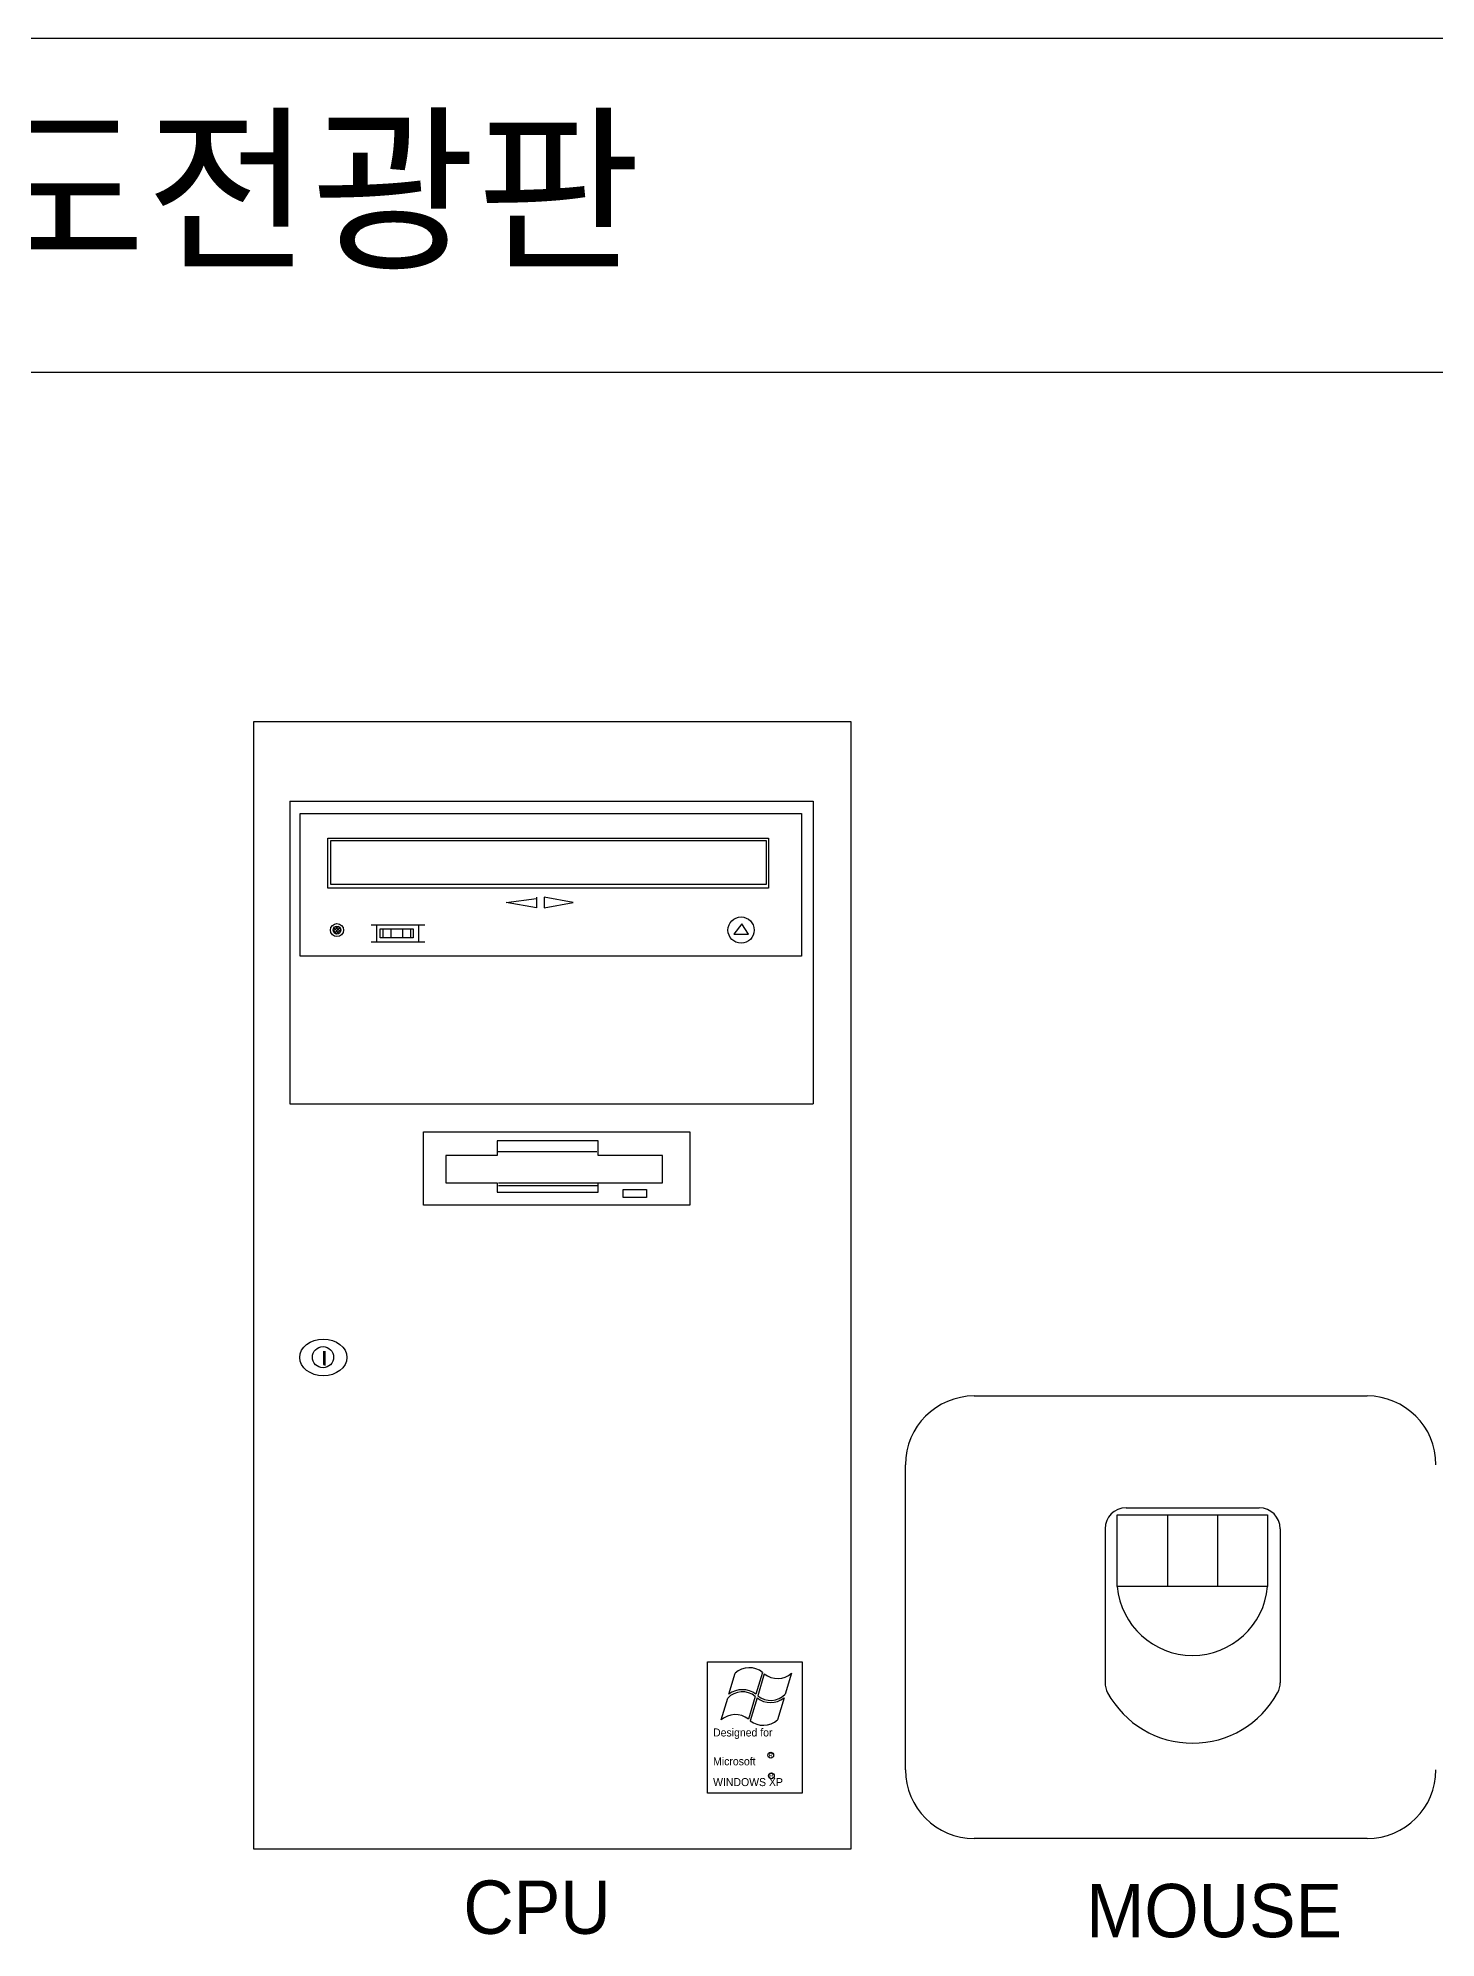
# Model space of a CAD drawing. Header units: millimetres. Extents: x 75184266 to 76346726, y -35850126 to -33679385.
# Drawn here: x 75330293 to 75365248, y -35717602 to -35670079 of the extents above; entities that cross this region are included whole.
import ezdxf
from ezdxf.enums import TextEntityAlignment as Align

# ---------------------------------------------------------------- set-up
doc = ezdxf.new("R2010")
doc.units = ezdxf.units.MM
doc.header["$LTSCALE"] = 50
doc.header["$MEASUREMENT"] = 0
doc.layers.get('0').update_dxf_attribs({"linetype": 'CONTINUOUS'})
doc.layers.add('PARKING', color=7, linetype='CONTINUOUS')
doc.styles.add('GHS', font='')
doc.styles.get('GHS').set_extended_font_data('Dotum')

msp = doc.modelspace()

# ---------------------------------------------------------------- linework, layer by layer
at = {"layer": 'PARKING', "color": 3}
for p, q in [((75293915.7, -35670079.1), (75528203.1, -35670079.1)), ((75528203.1, -35678446.5), (75293915.7, -35678446.5))]:
    msp.add_line(p, q, dxfattribs=at)
at = {"layer": 'PARKING', "linetype": 'Continuous'}
for p, q in [((75335687.6, -35687177.3, 71531.1), (75350614.6, -35687177.3, 71531.1)), ((75335687.6, -35715379.6, 71531.1), (75335687.6, -35687177.3, 71531.1)), ((75350614.6, -35687177.3, 71531.1), (75350614.6, -35715379.6, 71531.1)), ((75336587.3, -35689163.7, 71531.1), (75349677.1, -35689163.7, 71531.1)), ((75336587.3, -35689163.7, 71531.1), (75336587.3, -35696735.8, 71531.1)), ((75349677.1, -35689163.7, 71531.1), (75349677.1, -35696735.8, 71531.1)), ((75336849.8, -35689472.2, 71531.1), (75349381.9, -35689472.2, 71531.1)), ((75336849.8, -35693048.1, 71531.1), (75336849.8, -35689472.2, 71531.1)), ((75349381.9, -35689472.2, 71531.1), (75349381.9, -35693048.1, 71531.1)), ((75337538.7, -35690095.6, 71531.1), (75348561.7, -35690095.6, 71531.1)), ((75337538.7, -35691342.2, 71531.1), (75337538.7, -35690095.6, 71531.1)), ((75337617.5, -35690147.6, 71531.1), (75348499.4, -35690147.6, 71531.1)), ((75337617.5, -35691252, 71531.1), (75337617.5, -35690147.6, 71531.1)), ((75348499.4, -35690147.6, 71531.1), (75348499.4, -35691252, 71531.1)), ((75348561.7, -35690095.6, 71531.1), (75348561.7, -35691342.2, 71531.1)), ((75348561.7, -35691342.2, 71531.1), (75337538.7, -35691342.2, 71531.1)), ((75348499.4, -35691252, 71531.1), (75337617.5, -35691252, 71531.1)), ((75342000.4, -35691703.1, 71531.1), (75342755, -35691604.7, 71531.1)), ((75342755, -35691834.3, 71531.1), (75342000.4, -35691703.1, 71531.1)), ((75342755, -35691571.9, 71531.1), (75342755, -35691834.3, 71531.1)), ((75342951.8, -35691571.9, 71531.1), (75342951.8, -35691834.3, 71531.1)), ((75343673.5, -35691703.1, 71531.1), (75342951.8, -35691571.9, 71531.1)), ((75342951.8, -35691834.3, 71531.1), (75343673.5, -35691703.1, 71531.1)), ((75337764.3, -35692490.4, 71531.1), (75337670, -35692396.1, 71531.1)), ((75337674.3, -35692421, 71531.1), (75337797.4, -35692298, 71531.1)), ((75337821.4, -35692474.9, 71531.1), (75337685.5, -35692339, 71531.1)), ((75337689, -35692333.8, 71531.1), (75337710.2, -35692312.6, 71531.1)), ((75337702.6, -35692465.2, 71531.1), (75337841.6, -35692326.2, 71531.1)), ((75337855.9, -35692437, 71531.1), (75337723.4, -35692304.5, 71531.1)), ((75337751.4, -35692489, 71531.1), (75337865.3, -35692375, 71531.1)), ((75337865.1, -35692373.6, 71531.1), (75337786.8, -35692295.3, 71531.1)), ((75338621.3, -35692260.8, 71531.1), (75339966.4, -35692260.8, 71531.1)), ((75338752.6, -35692260.8, 71531.1), (75338752.6, -35692687.3, 71531.1)), ((75338851, -35692359.2, 71531.1), (75339671.1, -35692359.2, 71531.1)), ((75338851, -35692588.9, 71531.1), (75338851, -35692359.2, 71531.1)), ((75339671.1, -35692588.9, 71531.1), (75338851, -35692588.9, 71531.1)), ((75338916.6, -35692359.2, 71531.1), (75338916.6, -35692588.9, 71531.1)), ((75339113.4, -35692359.2, 71531.1), (75339113.4, -35692588.9, 71531.1)), ((75339408.7, -35692359.2, 71531.1), (75339408.7, -35692588.9, 71531.1)), ((75339605.5, -35692359.2, 71531.1), (75339605.5, -35692588.9, 71531.1)), ((75339671.1, -35692359.2, 71531.1), (75339671.1, -35692588.9, 71531.1)), ((75339802.4, -35692260.8, 71531.1), (75339802.4, -35692687.3, 71531.1)), ((75347891.4, -35692232.6, 71531.1), (75347694.6, -35692495.1, 71531.1)), ((75347694.6, -35692495.1, 71531.1), (75348055.5, -35692495.1, 71531.1)), ((75348055.5, -35692495.1, 71531.1), (75347891.4, -35692232.6, 71531.1)), ((75349381.9, -35693048.1, 71531.1), (75336849.8, -35693048.1, 71531.1)), ((75338621.3, -35692687.3, 71531.1), (75339966.4, -35692687.3, 71531.1)), ((75336587.3, -35696735.8, 71531.1), (75349677.1, -35696735.8, 71531.1)), ((75339933.6, -35699273.5, 71531.1), (75339933.6, -35697436.4, 71531.1)), ((75339933.6, -35697436.4, 71531.1), (75346593.3, -35697436.4, 71531.1)), ((75341770.8, -35697666, 71531.1), (75341770.8, -35698026.9, 71531.1)), ((75344296.9, -35697666, 71531.1), (75341770.8, -35697666, 71531.1)), ((75344296.9, -35698026.9, 71531.1), (75344296.9, -35697666, 71531.1)), ((75346593.3, -35697436.4, 71531.1), (75346593.3, -35699273.5, 71531.1)), ((75340491.3, -35698026.9, 71531.1), (75340491.3, -35698715.8, 71531.1)), ((75341770.8, -35698026.9, 71531.1), (75340491.3, -35698026.9, 71531.1)), ((75341770.8, -35697928.5, 71531.1), (75344264, -35697928.5, 71531.1)), ((75345904.4, -35698026.9, 71531.1), (75344296.9, -35698026.9, 71531.1)), ((75345904.4, -35698715.8, 71531.1), (75345904.4, -35698026.9, 71531.1)), ((75340491.3, -35698715.8, 71531.1), (75341770.8, -35698715.8, 71531.1)), ((75341770.8, -35698715.8, 71531.1), (75341770.8, -35698945.5, 71531.1)), ((75341803.6, -35698715.8, 71531.1), (75344329.7, -35698715.8, 71531.1)), ((75341803.6, -35698781.4, 71531.1), (75344296.9, -35698781.4, 71531.1)), ((75344296.9, -35698715.8, 71531.1), (75345904.4, -35698715.8, 71531.1)), ((75344296.9, -35698945.5, 71531.1), (75344296.9, -35698715.8, 71531.1)), ((75346593.3, -35699273.5, 71531.1), (75339933.6, -35699273.5, 71531.1)), ((75341770.8, -35698945.5, 71531.1), (75344296.9, -35698945.5, 71531.1)), ((75344920.2, -35698879.8, 71531.1), (75345510.7, -35698879.8, 71531.1)), ((75344920.2, -35699076.7, 71531.1), (75344920.2, -35698879.8, 71531.1)), ((75345510.7, -35699076.7, 71531.1), (75344920.2, -35699076.7, 71531.1)), ((75345510.7, -35698879.8, 71531.1), (75345510.7, -35699076.7, 71531.1)), ((75337428.2, -35702925.3, 71531.1), (75337428.2, -35703260.6, 71531.1)), ((75337467.6, -35702925.3, 71531.1), (75337467.6, -35703280.5, 71531.1)), ((75337428.2, -35703260.6, 71531.1), (75337448.1, -35703260.6, 71531.1)), ((75353703.9, -35704044.3, 71531.1), (75363527.9, -35704044.3, 71531.1)), ((75351983.6, -35713391.3, 71531.1), (75351983.6, -35705764.6, 71531.1)), ((75357499.2, -35706841.4, 71531.1), (75360827.8, -35706841.4, 71531.1)), ((75356973.1, -35707367.5, 71531.1), (75356973.1, -35711215.7, 71531.1)), ((75357280.3, -35707014, 71531.1), (75361036.7, -35707014, 71531.1)), ((75357280.3, -35708812.8, 71531.1), (75357280.3, -35707014, 71531.1)), ((75358532.6, -35707014, 71531.1), (75358532.6, -35708812.8, 71531.1)), ((75359784.4, -35707014, 71531.1), (75359784.4, -35708812.8, 71531.1)), ((75361036.7, -35707014, 71531.1), (75361036.7, -35708812.8, 71531.1)), ((75361353.9, -35707367.5, 71531.1), (75361353.9, -35711215.7, 71531.1)), ((75361036.7, -35708812.8, 71531.1), (75357280.3, -35708812.8, 71531.1)), ((75347030.3, -35710690.9, 71531.1), (75349400.5, -35710690.9, 71531.1)), ((75347030.3, -35713975.3, 71531.1), (75347030.3, -35710690.9, 71531.1)), ((75349400.5, -35710690.9, 71531.1), (75349400.5, -35713975.3, 71531.1)), ((75347567, -35711505.6, 71531.1), (75347726.9, -35710976.2, 71531.1)), ((75348409.1, -35710957.5, 71531.1), (75348243.6, -35711505.6, 71531.1)), ((75348453.6, -35710995, 71531.1), (75348288.1, -35711542.9, 71531.1)), ((75349135.7, -35710976.2, 71531.1), (75348977.9, -35711498.7, 71531.1)), ((75347373, -35712148.1, 71531.1), (75347537.1, -35711604.8, 71531.1)), ((75348226.9, -35711560.6, 71531.1), (75348055.2, -35712129.3, 71531.1)), ((75348271.4, -35711597.9, 71531.1), (75348099.6, -35712166.8, 71531.1)), ((75348948, -35711597.9, 71531.1), (75348781.8, -35712148.1, 71531.1)), ((75349400.5, -35713975.3, 71531.1), (75347030.3, -35713975.3, 71531.1)), ((75350614.6, -35715379.6, 71531.1), (75335687.6, -35715379.6, 71531.1)), ((75363527.9, -35715111.6, 71531.1), (75353703.9, -35715111.6, 71531.1))]:
    msp.add_line(p, q, dxfattribs=at)
for centre, radius in [((75347872.8, -35692392, 71531.1), 328.1), ((75337768.4, -35692392, 71531.1), 164), ((75337768.4, -35692392, 71531.1), 98.4), ((75337418.8, -35703074, 71531.1), 265.2), ((75348613.1, -35713030.5, 71531.1), 72.9), ((75348629.4, -35713544.9, 71531.1), 72.9)]:
    msp.add_circle(centre, radius, dxfattribs=at)
for centre, radius, start, end in [((75353703.9, -35705764.6, 71531.1), 1720.3, 90, 180), ((75363527.9, -35705764.6, 71531.1), 1720.3, 0, 90), ((75357499.2, -35707367.5, 71531.1), 526.1, 90, 180), ((75360827.8, -35707367.5, 71531.1), 526.1, 0, 90), ((75359158.5, -35708647.9, 71531.1), 1885.4, 185.01826, 354.98174), ((75348079.1, -35711371, 71531.1), 529, 51.40985, 131.73866), ((75348783.5, -35710581.5, 71531.1), 529, 231.40985, 311.73866), ((75347905.3, -35711946.5, 71531.1), 502.4, 50.18823, 137.13798), ((75347905.3, -35711946.5, 71531.1), 555.7, 52.50523, 127.49384), ((75348609.7, -35711157, 71531.1), 555.7, 232.50523, 307.49384), ((75348609.7, -35711157, 71531.1), 502.4, 230.18823, 317.13798), ((75357499.2, -35711215.7, 71531.1), 526.1, 180, 208.6768), ((75359163.5, -35710305.4, 71531.1), 2423.1, 208.6768, 331.3232), ((75360827.8, -35711215.7, 71531.1), 526.1, 331.3232, 0), ((75347725.2, -35712542.8, 71531.1), 529, 51.40985, 131.73866), ((75348429.6, -35711753.3, 71531.1), 529, 231.40985, 311.73866), ((75353703.9, -35713391.3, 71531.1), 1720.3, 180, 270), ((75363527.9, -35713391.3, 71531.1), 1720.3, 270, 0)]:
    msp.add_arc(centre, radius, start, end, dxfattribs=at)
msp.add_ellipse((75337426, -35703079.7, 71531.1), major_axis=(-588.9, 0), ratio=0.7806661, dxfattribs=at)

# ---------------------------------------------------------------- texts
at = {"color": 7, "style": 'GHS'}
msp.add_text('구역유도전광판 ', height=3289.7, dxfattribs=at).set_placement((75331520.3, -35673848.5), align=Align.MIDDLE)
at = {"layer": 'PARKING', "linetype": 'Continuous', "style": 'GHS'}
for s, height, p in [('Designed for', 200.146, (75347172.7, -35712561.2, 71531.1)), ('Microsoft', 200.15, (75347172.7, -35713281.8, 71531.1)), ('R', 106.7, (75348560.1, -35713082.9, 71531.1)), ('R', 106.7, (75348576.4, -35713597.3, 71531.1)), ('WINDOWS XP', 200.15, (75347172.7, -35713802.3, 71531.1)), ('CPU', 1334.3, (75340927.6, -35717497.9, 71531.1)), ('MOUSE', 1334.3, (75356501.5, -35717582.6, 71531.1))]:
    msp.add_text(s, height=height, dxfattribs=at).set_placement(p)

doc.saveas('drawing.dxf')
